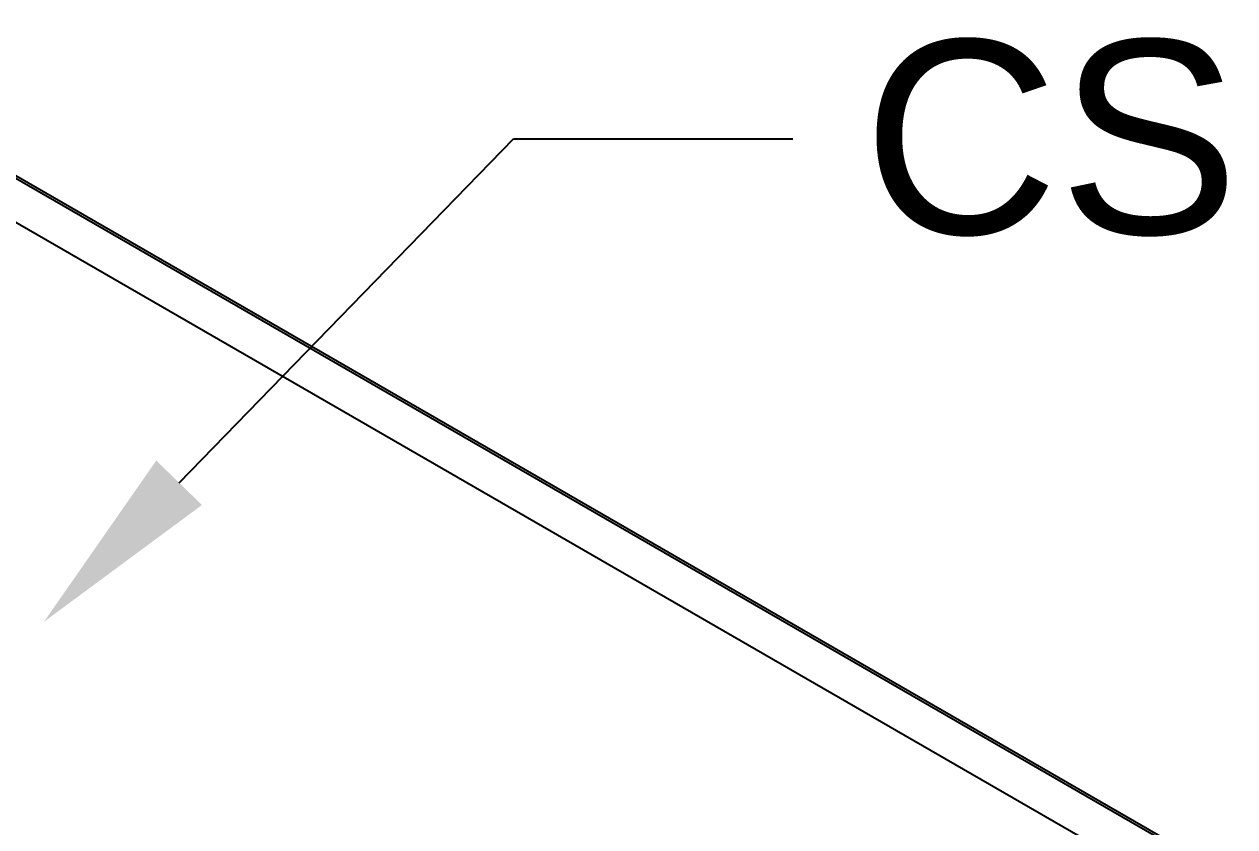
# Model space of a CAD drawing. Extents: x 0 to 8.27, y -9.61 to 0.
# Drawn here: x 2.829 to 4.39, y -6.725 to -5.69 of the extents above; entities that cross this region are included whole.
import ezdxf
from ezdxf import colors
from ezdxf.entities.mleader import LeaderData, LeaderLine
from ezdxf.math import Vec2, Vec3

# ---------------------------------------------------------------- set-up
doc = ezdxf.new("R2010")
doc.units = 0
doc.header["$LTSCALE"] = 0.5
doc.header["$MEASUREMENT"] = 0
for name, color, linetype in [('Dimension', 10, 'CONTINUOUS'), ('End Cap', 92, 'CONTINUOUS'), ('FAB DWG', 221, 'CONTINUOUS')]:
    doc.layers.add(name, color=color, linetype=linetype)
doc.styles.get("Standard").update_dxf_attribs({"font": 'arial.ttf'})

msp = doc.modelspace()

# ---------------------------------------------------------------- linework, layer by layer
at = {"layer": 'Dimension', "transparency": 16777216}
msp.add_open_spline([(0.3163, -6.3092), (1.6422, -6.5744), (1.7747, -7.2373), (2.0399, -8.5631), (2.1725, -9.226), (3.4983, -9.4912)], degree=3, knots=[0, 0, 0, 0, 1, 1, 2, 2, 2, 2], dxfattribs=at)
at = {"layer": 'End Cap', "transparency": 16777216}
for p, q in [((4.2971, -6.7429), (2.4745, -5.6907)), ((4.302, -6.7425), (2.4794, -5.6903)), ((2.424, -5.7179), (4.2484, -6.7711))]:
    msp.add_line(p, q, dxfattribs=at)

# ---------------------------------------------------------------- leaders
at = {"layer": 'FAB DWG', "transparency": 16777216}
ml = msp.add_multileader_mtext('Standard', dxfattribs=at)
ml.set_content('CS00216', color=256)
ml.set_leader_properties()
ml.build(insert=Vec2(0, 0))
ml.multileader.update_dxf_attribs({"text_right_attachment_type": 2, "dogleg_length": 0.36, "arrow_head_size": 0.25})
ctx = ml.context
ctx.base_point, ctx.char_height, ctx.arrow_head_size, ctx.landing_gap_size, ctx.plane_origin = Vec3(3.8202, -5.838), 0.25, 0.25, 0.09, Vec3(3.4596, -8.2931)
ctx.right_attachment = 2
notes = []
notes.append((ctx, [(0, (1, 1, 0), (3.4602, -5.838), (1, 0), 0.36, [(0, [(2.8548, -6.461)], 0, [])])]))
ctx.mtext.insert, ctx.mtext.flow_direction = Vec3(3.9102, -5.7108), 5
for ctx, leaders in notes:
    for number, flags, end, landing, length, lines in leaders:
        leader = LeaderData()
        leader.index, (leader.has_last_leader_line, leader.has_dogleg_vector, leader.attachment_direction) = number, flags
        leader.last_leader_point, leader.dogleg_vector, leader.dogleg_length = Vec3(end), Vec3(landing), length
        for number, points, colour, breaks in lines:
            line = LeaderLine()
            line.index, line.vertices, line.color, line.breaks = number, Vec3.list(points), colors.encode_raw_color(colour), breaks
            leader.lines.append(line)
        ctx.leaders.append(leader)

doc.saveas('drawing.dxf')
